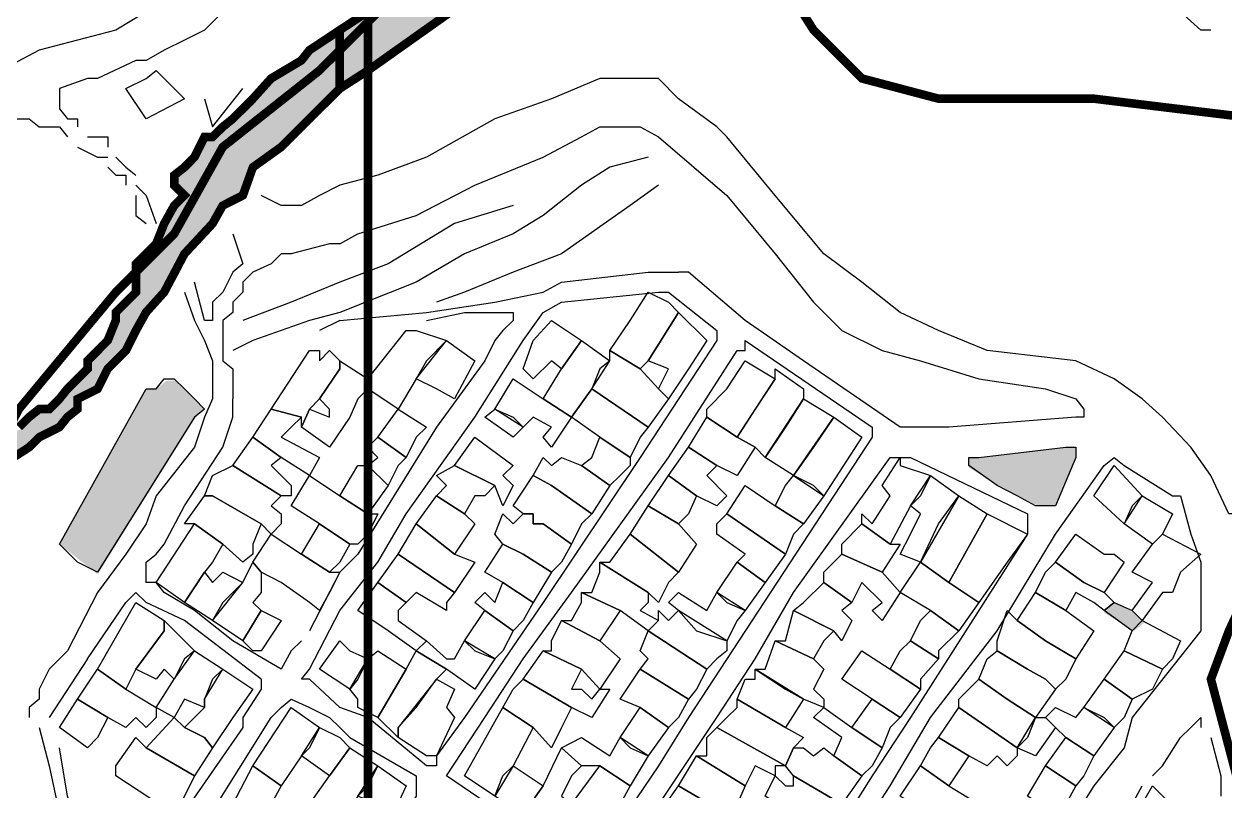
# Model space of a CAD drawing. Header units: millimetres. Extents: x -3588 to 75209, y -3737 to 38254.
# Drawn here: x 18576.6 to 18744.7, y 32741.4 to 32848.8 of the extents above; entities that cross this region are included whole.
import ezdxf

# ---------------------------------------------------------------- set-up
doc = ezdxf.new("R2010")
doc.units = ezdxf.units.MM
doc.layers.add('H', color=250, linetype='Continuous')
doc.layers.add('P', color=253, linetype='Continuous')

msp = doc.modelspace()

# ---------------------------------------------------------------- hatches: boundary and pattern name
at = {"layer": 'H', "linetype": 'Continuous'}
for points in [[(18620.78, 32839.454), (18620.78, 32847.632), (18628.958, 32852.993), (18637.152, 32857.234), (18650.691, 32866.548), (18654.644, 32867.957), (18668.199, 32878.967), (18669.607, 32880.104), (18671.015, 32884.329), (18669.607, 32886.873), (18666.79, 32891.114), (18661.429, 32899.292), (18647.874, 32912.847), (18634.319, 32927.523), (18630.366, 32934.292), (18626.141, 32943.894), (18625.005, 32950.664), (18626.141, 32954.617), (18628.958, 32962.811), (18630.366, 32965.627), (18630.366, 32967.052), (18632.911, 32973.821), (18634.319, 32973.821), (18635.743, 32969.58), (18635.743, 32964.219), (18632.911, 32953.497), (18632.911, 32949.256), (18635.743, 32945.303), (18639.696, 32937.125), (18645.329, 32927.523), (18650.691, 32920.753), (18654.644, 32916.8), (18661.429, 32904.653), (18666.79, 32897.884), (18671.015, 32891.114), (18672.44, 32886.873), (18672.44, 32882.92), (18671.015, 32878.967), (18665.654, 32869.365), (18658.885, 32862.596), (18653.235, 32861.187), (18650.691, 32858.643), (18638.56, 32851.873), (18625.005, 32842.271), (18620.78, 32839.454), (18620.78, 32839.454)], [(18620.78, 32847.632), (18620.78, 32839.454), (18616.827, 32835.501), (18612.586, 32831.548), (18608.633, 32828.716), (18607.225, 32824.779), (18604.68, 32823.354), (18603.272, 32820.538), (18599.047, 32816.585), (18596.502, 32811.224), (18593.67, 32808.391), (18592.261, 32805.574), (18591.141, 32803.03), (18588.308, 32800.213), (18586.9, 32797.668), (18584.355, 32796.26), (18584.355, 32794.852), (18582.947, 32793.443), (18581.539, 32792.019), (18578.722, 32790.899), (18577.586, 32789.491), (18573.345, 32786.658), (18570.816, 32784.129), (18567.984, 32779.888), (18567.984, 32778.48), (18566.575, 32777.344), (18566.575, 32774.527), (18565.167, 32770.574), (18565.167, 32769.166), (18564.031, 32766.333), (18564.031, 32763.805), (18564.031, 32762.38), (18564.031, 32758.155), (18564.031, 32755.611), (18564.031, 32752.794), (18565.167, 32751.37), (18566.575, 32747.417), (18566.575, 32744.6), (18570.816, 32739.239), (18571.936, 32735.286), (18573.345, 32733.878), (18574.769, 32732.469), (18574.769, 32731.045), (18576.177, 32729.925), (18576.177, 32725.684), (18576.177, 32721.731), (18576.177, 32718.914), (18576.177, 32716.37), (18576.177, 32712.145), (18576.177, 32708.192), (18574.769, 32706.767), (18573.345, 32703.951), (18570.816, 32701.406), (18569.392, 32699.998), (18566.575, 32699.998), (18565.167, 32698.589), (18559.806, 32696.045), (18558.397, 32694.637), (18555.853, 32693.228), (18553.02, 32691.82), (18549.067, 32691.82), (18534.12, 32687.867), (18528.742, 32685.034), (18524.517, 32683.626), (18520.565, 32682.506), (18516.612, 32679.673), (18512.371, 32678.265), (18507.009, 32674.312), (18503.056, 32671.495), (18498.832, 32667.542), (18493.47, 32662.181), (18489.517, 32656.532), (18486.685, 32653.987), (18482.732, 32651.17), (18479.915, 32648.626), (18475.962, 32645.793), (18471.721, 32642.977), (18467.768, 32641.856), (18463.543, 32639.024), (18460.999, 32637.615), (18459.59, 32636.207), (18458.182, 32635.071), (18458.182, 32633.662), (18456.774, 32632.254), (18456.774, 32630.846), (18455.637, 32629.421), (18452.821, 32628.301), (18451.397, 32628.301), (18451.397, 32626.893), (18448.868, 32625.469), (18447.444, 32624.06), (18444.627, 32621.532), (18442.082, 32618.699), (18440.674, 32615.882), (18439.266, 32615.882), (18436.449, 32614.746), (18432.496, 32611.929), (18429.663, 32610.521), (18425.711, 32607.976), (18424.302, 32607.976), (18424.302, 32606.568), (18422.894, 32605.144), (18422.894, 32603.735), (18422.894, 32601.207), (18421.758, 32596.966), (18421.758, 32593.013), (18421.758, 32588.772), (18421.758, 32587.652), (18421.758, 32586.243), (18420.349, 32584.819), (18418.941, 32582.002), (18417.533, 32580.882), (18414.988, 32579.458), (18412.171, 32579.458), (18410.747, 32579.458), (18405.386, 32579.458), (18402.569, 32579.458), (18400.025, 32580.882), (18398.616, 32580.882), (18397.208, 32582.002), (18395.8, 32583.411), (18395.8, 32584.819), (18394.663, 32588.772), (18393.255, 32594.421), (18393.255, 32596.966), (18391.847, 32599.783), (18390.422, 32605.144), (18387.894, 32609.097), (18386.469, 32610.521), (18386.469, 32611.929), (18385.061, 32611.929), (18381.108, 32613.338), (18378.292, 32613.338), (18376.883, 32613.338), (18375.475, 32611.929), (18374.339, 32610.521), (18372.93, 32609.097), (18371.522, 32607.976), (18370.098, 32606.568), (18368.689, 32602.327), (18367.569, 32599.783), (18364.736, 32594.421), (18361.92, 32588.772), (18360.783, 32583.411), (18359.375, 32579.458), (18359.375, 32578.05), (18360.783, 32576.641), (18360.783, 32575.233), (18361.92, 32574.097), (18363.328, 32572.688), (18366.145, 32571.28), (18370.098, 32568.447), (18374.339, 32565.919), (18376.883, 32563.086), (18378.292, 32560.557), (18379.7, 32559.133), (18379.7, 32556.316), (18379.7, 32554.908), (18379.7, 32552.364), (18379.7, 32550.955), (18379.7, 32548.123), (18376.883, 32545.594), (18374.339, 32540.233), (18371.522, 32535.992), (18363.328, 32526.678), (18355.15, 32517.075), (18348.365, 32508.897), (18341.595, 32500.704), (18334.825, 32493.934), (18333.689, 32491.389), (18332.281, 32488.573), (18325.495, 32477.834), (18322.679, 32472.473), (18320.134, 32468.248), (18318.726, 32466.824), (18315.909, 32465.703), (18311.956, 32464.295), (18307.715, 32462.871), (18305.171, 32462.871), (18303.762, 32462.871), (18300.946, 32462.871), (18299.809, 32462.871), (18298.401, 32462.871), (18294.176, 32464.295), (18291.631, 32465.703), (18287.39, 32469.656), (18284.846, 32471.065), (18282.029, 32471.065), (18280.621, 32471.065), (18278.076, 32471.065), (18272.715, 32469.656), (18264.521, 32468.248), (18259.16, 32466.824), (18252.39, 32465.703), (18246.741, 32464.295), (18241.38, 32464.295), (18238.835, 32464.295), (18236.019, 32465.703), (18233.202, 32466.824), (18229.249, 32468.248), (18226.416, 32471.065), (18223.872, 32473.609), (18221.055, 32476.426), (18218.51, 32477.834), (18214.285, 32481.787), (18208.924, 32486.028), (18206.092, 32487.148), (18203.547, 32489.981), (18199.322, 32495.342), (18198.186, 32498.159), (18198.186, 32499.583), (18199.322, 32499.583), (18202.139, 32500.704), (18203.547, 32500.704), (18204.971, 32499.583), (18206.092, 32499.583), (18207.5, 32498.159), (18210.333, 32495.342), (18214.285, 32491.389), (18218.51, 32487.148), (18221.055, 32484.62), (18225.296, 32480.379), (18229.249, 32477.834), (18232.066, 32476.426), (18234.61, 32473.609), (18238.835, 32472.473), (18241.38, 32471.065), (18244.196, 32471.065), (18248.149, 32471.065), (18253.527, 32471.065), (18261.704, 32472.473), (18265.945, 32472.473), (18269.898, 32473.609), (18272.715, 32475.018), (18275.26, 32476.426), (18279.485, 32475.018), (18282.029, 32475.018), (18286.27, 32473.609), (18288.799, 32472.473), (18291.631, 32471.065), (18294.176, 32466.824), (18300.946, 32468.248), (18306.595, 32468.248), (18310.548, 32469.656), (18315.909, 32471.065), (18320.134, 32477.834), (18324.087, 32483.196), (18326.92, 32489.981), (18330.873, 32496.751), (18334.825, 32502.112), (18339.05, 32507.473), (18345.82, 32515.667), (18360.783, 32530.631), (18366.145, 32537.4), (18368.689, 32542.761), (18370.098, 32544.17), (18371.522, 32547.002), (18371.522, 32549.547), (18372.93, 32552.364), (18372.93, 32554.908), (18371.522, 32557.725), (18370.098, 32559.133), (18368.689, 32561.678), (18366.145, 32564.494), (18361.92, 32567.327), (18357.967, 32569.872), (18355.15, 32571.28), (18355.15, 32572.688), (18354.014, 32574.097), (18354.014, 32576.641), (18354.014, 32580.882), (18354.014, 32584.819), (18356.559, 32591.605), (18359.375, 32595.558), (18361.92, 32599.783), (18363.328, 32603.735), (18366.145, 32609.097), (18368.689, 32611.929), (18370.098, 32613.338), (18371.522, 32614.746), (18372.93, 32615.882), (18374.339, 32615.882), (18376.883, 32617.291), (18379.7, 32617.291), (18383.653, 32617.291), (18387.894, 32615.882), (18389.014, 32615.882), (18390.422, 32613.338), (18391.847, 32610.521), (18394.663, 32607.976), (18397.208, 32599.783), (18400.025, 32595.558), (18400.025, 32591.605), (18401.433, 32590.196), (18401.433, 32587.652), (18402.569, 32586.243), (18402.569, 32584.819), (18405.386, 32583.411), (18406.794, 32582.002), (18408.218, 32582.002), (18409.339, 32582.002), (18412.171, 32583.411), (18414.988, 32584.819), (18416.124, 32586.243), (18417.533, 32587.652), (18418.941, 32588.772), (18418.941, 32591.605), (18418.941, 32593.013), (18418.941, 32595.558), (18418.941, 32598.374), (18418.941, 32602.327), (18420.349, 32605.144), (18421.758, 32606.568), (18421.758, 32607.976), (18424.302, 32610.521), (18427.119, 32611.929), (18429.663, 32613.338), (18431.072, 32614.746), (18433.904, 32615.882), (18436.449, 32617.291), (18439.266, 32620.107), (18440.674, 32621.532), (18443.219, 32624.06), (18444.627, 32626.893), (18447.444, 32628.301), (18448.868, 32629.421), (18451.397, 32632.254), (18451.397, 32635.071), (18452.821, 32635.071), (18454.229, 32636.207), (18455.637, 32636.207), (18458.182, 32639.024), (18459.59, 32640.432), (18460.999, 32641.856), (18462.407, 32642.977), (18463.543, 32642.977), (18464.952, 32644.385), (18467.768, 32647.218), (18469.193, 32648.626), (18471.721, 32649.746), (18477.098, 32652.579), (18479.915, 32655.395), (18483.868, 32659.348), (18490.638, 32667.542), (18493.47, 32670.071), (18497.423, 32674.312), (18501.648, 32676.856), (18504.193, 32679.673), (18509.842, 32683.626), (18513.795, 32685.034), (18517.748, 32687.867), (18523.381, 32690.396), (18528.742, 32691.82), (18538.073, 32694.637), (18547.659, 32697.181), (18553.02, 32698.589), (18554.444, 32698.589), (18555.853, 32699.998), (18559.806, 32702.83), (18561.214, 32702.83), (18562.622, 32702.83), (18566.575, 32703.951), (18567.984, 32703.951), (18569.392, 32703.951), (18569.392, 32705.359), (18569.392, 32708.192), (18570.816, 32712.145), (18571.936, 32713.553), (18573.345, 32716.37), (18571.936, 32723.155), (18570.816, 32728.516), (18569.392, 32731.045), (18567.984, 32735.286), (18566.575, 32737.831), (18564.031, 32740.647), (18562.622, 32743.48), (18559.806, 32751.37), (18559.806, 32752.794), (18559.806, 32755.611), (18559.806, 32758.155), (18559.806, 32762.38), (18559.806, 32764.925), (18559.806, 32767.742), (18561.214, 32770.574), (18561.214, 32773.119), (18562.622, 32775.935), (18564.031, 32777.344), (18564.031, 32778.48), (18565.167, 32779.888), (18566.575, 32782.705), (18569.392, 32786.658), (18571.936, 32789.491), (18573.345, 32790.899), (18576.177, 32792.019), (18577.586, 32793.443), (18578.722, 32794.852), (18580.13, 32794.852), (18581.539, 32796.26), (18582.947, 32797.668), (18585.492, 32800.213), (18585.492, 32801.621), (18586.9, 32803.03), (18588.308, 32804.454), (18589.717, 32806.983), (18589.717, 32808.391), (18591.141, 32809.815), (18592.261, 32811.224), (18592.261, 32812.344), (18592.261, 32815.177), (18593.67, 32816.585), (18595.094, 32817.993), (18596.502, 32820.538), (18597.91, 32823.354), (18599.047, 32824.779), (18597.91, 32825.899), (18597.91, 32827.307), (18599.047, 32828.716), (18600.455, 32830.14), (18601.863, 32832.669), (18603.272, 32832.669), (18604.68, 32834.093), (18605.816, 32835.501), (18608.633, 32838.318), (18611.466, 32840.862), (18615.419, 32843.679), (18616.827, 32845.103), (18620.78, 32847.632), (18620.78, 32847.632)], [(18586.9, 32771.694), (18581.539, 32775.935), (18593.67, 32797.668), (18595.094, 32797.668), (18596.502, 32798.805), (18597.91, 32798.805), (18599.047, 32797.668), (18600.455, 32796.26), (18601.863, 32794.852), (18600.455, 32793.443), (18586.9, 32771.694), (18586.9, 32771.694)], [(18718.45, 32781.297), (18713.089, 32784.129), (18708.848, 32786.658), (18708.848, 32788.066), (18710.257, 32788.066), (18722.403, 32789.491), (18723.812, 32789.491), (18723.812, 32788.066), (18720.995, 32781.297), (18719.859, 32781.297), (18718.45, 32781.297), (18718.45, 32781.297)], [(18727.765, 32766.333), (18729.173, 32767.742), (18731.99, 32766.333), (18733.414, 32764.925), (18731.99, 32763.805), (18727.765, 32766.333), (18727.765, 32766.333)]]:
    msp.add_hatch(color=256, dxfattribs=at).paths.add_polyline_path(points)

# ---------------------------------------------------------------- linework, layer by layer
at = {"layer": 'P', "const_width": 1.2}
for points in [[(18624.733, 27097.434), (18624.733, 36423.662)], [(18758.812, 32674.312), (18767.006, 32687.867), (18767.006, 32699.998), (18758.812, 32719.202), (18748.089, 32736.694), (18742.728, 32757.019), (18745.257, 32763.805), (18750.906, 32775.935), (18754.859, 32782.705), (18754.859, 32793.716), (18752.042, 32808.391), (18749.498, 32820.826), (18749.498, 32835.501), (18750.906, 32835.501), (18769.822, 32839.726), (18779.425, 32846.512), (18787.33, 32853.281), (18794.1, 32861.475), (18811.88, 32875.014), (18822.619, 32878.967), (18833.613, 32882.92)], [(18505.601, 32677.128), (18512.371, 32683.914), (18516.324, 32687.867), (18531.287, 32692.092), (18542.01, 32694.637), (18554.444, 32698.878), (18563.759, 32704.239), (18567.984, 32713.553), (18566.575, 32727.092), (18563.759, 32748.841), (18563.759, 32767.742), (18566.575, 32777.344), (18575.889, 32794.852), (18589.445, 32811.224), (18597.622, 32819.402), (18604.408, 32831.548), (18617.947, 32842.271), (18627.549, 32851.873), (18639.696, 32860.051), (18651.827, 32864.004)], [(18651.827, 32864.004), (18650.419, 32861.475), (18670.743, 32862.596), (18680.346, 32858.643), (18687.115, 32847.92), (18693.885, 32841.151), (18704.607, 32838.318), (18726.356, 32838.318), (18749.498, 32835.501), (18749.498, 32820.826), (18752.042, 32808.391), (18754.859, 32793.716), (18754.859, 32782.705), (18750.906, 32775.935), (18745.257, 32763.805), (18742.728, 32757.019), (18748.089, 32736.694), (18758.812, 32719.202), (18767.006, 32699.998), (18767.006, 32687.867), (18758.812, 32674.312)], [(18627.549, 32851.873), (18617.947, 32842.271), (18604.408, 32831.548), (18597.622, 32819.402), (18589.445, 32811.224), (18575.889, 32794.852), (18566.575, 32777.344), (18563.759, 32767.742), (18563.759, 32748.841), (18566.575, 32727.092), (18567.984, 32713.553), (18563.759, 32704.239), (18554.444, 32698.878), (18542.01, 32694.637), (18531.287, 32692.092), (18516.324, 32687.867), (18514.915, 32686.443), (18512.371, 32683.914), (18505.601, 32677.128)], [(18620.78, 32839.726), (18620.78, 32847.92), (18628.958, 32853.281)], [(18638.272, 32851.873), (18624.733, 32842.271), (18620.78, 32839.726), (18620.78, 32839.726)], [(18620.78, 32847.92), (18620.78, 32839.726), (18616.539, 32835.501), (18612.586, 32831.548), (18608.633, 32828.716), (18607.225, 32824.779), (18604.408, 32823.354), (18602.984, 32820.826), (18599.047, 32816.585), (18596.214, 32811.224), (18593.67, 32808.391), (18592.261, 32805.862), (18590.853, 32803.03), (18588.308, 32800.501), (18586.9, 32797.668), (18584.083, 32796.26), (18584.083, 32794.852), (18582.659, 32793.716), (18581.539, 32792.307), (18578.722, 32790.899), (18577.298, 32789.491), (18573.345, 32786.946)], [(18575.889, 32792.307), (18577.298, 32793.716), (18578.722, 32794.852), (18580.13, 32794.852), (18581.539, 32796.26), (18582.659, 32797.668), (18585.492, 32800.501), (18585.492, 32801.621), (18586.9, 32803.03), (18588.308, 32804.454), (18589.445, 32807.271), (18589.445, 32808.391), (18590.853, 32809.815), (18592.261, 32811.224), (18592.261, 32812.632), (18592.261, 32815.177), (18593.67, 32816.585), (18595.094, 32817.993), (18596.214, 32820.826), (18597.622, 32823.354), (18599.047, 32824.779), (18597.622, 32826.187), (18597.622, 32827.595), (18599.047, 32828.716), (18600.455, 32830.14), (18601.863, 32832.957), (18602.984, 32832.957), (18604.408, 32834.365), (18605.816, 32835.501), (18608.633, 32838.318), (18611.178, 32841.151), (18615.419, 32843.679), (18616.539, 32845.103), (18620.78, 32847.92), (18620.78, 32847.92)]]:
    msp.add_lwpolyline(points, dxfattribs=at)
at = {"layer": 'P', "color": 254, "const_width": 1.2}
msp.add_lwpolyline([(18787.33, 32853.281), (18779.425, 32846.512), (18769.822, 32839.726), (18750.906, 32835.501), (18749.498, 32835.501), (18726.356, 32838.318), (18704.607, 32838.318), (18693.885, 32841.151), (18687.115, 32847.92), (18680.346, 32858.643)], dxfattribs=at)
at = {"layer": 'P'}
for points in [[(18742.728, 32847.92), (18741.32, 32847.92), (18738.487, 32850.465), (18737.367, 32851.873), (18737.367, 32853.281)], [(18593.67, 32850.465), (18589.445, 32847.92)], [(18604.408, 32850.465), (18601.863, 32847.92), (18599.047, 32846.512)], [(18589.445, 32847.92), (18584.083, 32846.512)], [(18584.083, 32846.512), (18578.722, 32845.103)], [(18599.047, 32846.512), (18596.214, 32845.103)], [(18578.722, 32845.103), (18573.345, 32842.271), (18570.528, 32841.151), (18569.12, 32839.726)], [(18596.214, 32845.103), (18593.67, 32843.679), (18592.261, 32843.679)], [(18592.261, 32843.679), (18586.9, 32841.151)], [(18586.9, 32841.151), (18585.492, 32841.151), (18581.539, 32839.726)], [(18593.67, 32841.151), (18595.094, 32842.271), (18599.047, 32838.318), (18593.67, 32835.501), (18590.853, 32839.726), (18593.67, 32841.151)], [(18673.56, 32834.365), (18668.199, 32838.318), (18665.382, 32841.151), (18661.429, 32841.151), (18657.188, 32841.151), (18650.419, 32838.318), (18642.513, 32835.501), (18632.911, 32830.14), (18626.141, 32827.595)], [(18581.539, 32839.726), (18581.539, 32838.318), (18581.539, 32836.91), (18582.659, 32835.501), (18584.083, 32835.501), (18584.083, 32834.365)], [(18601.863, 32838.318), (18602.984, 32834.365), (18607.225, 32839.726)], [(18573.345, 32835.501), (18574.769, 32835.501), (18577.298, 32835.501), (18578.722, 32834.365), (18581.539, 32834.365), (18582.659, 32832.957)], [(18620.78, 32817.993), (18623.308, 32819.402), (18631.502, 32821.946), (18639.696, 32826.187), (18649.282, 32830.14), (18654.644, 32832.957), (18657.188, 32834.365), (18660.021, 32834.365), (18662.838, 32834.365), (18665.382, 32832.957), (18674.968, 32824.779), (18681.754, 32816.585), (18687.115, 32809.815), (18691.068, 32805.862), (18696.717, 32803.03), (18702.079, 32801.621), (18710.257, 32799.077), (18719.571, 32797.668), (18723.812, 32796.26), (18724.932, 32794.852), (18724.932, 32793.716), (18723.812, 32793.716), (18706.032, 32792.307), (18703.487, 32792.307), (18699.246, 32792.307), (18685.707, 32801.621), (18677.513, 32807.271), (18669.607, 32814.04), (18668.199, 32814.04)], [(18681.754, 32824.779), (18674.968, 32832.957), (18673.56, 32834.365)], [(18585.492, 32832.957), (18588.308, 32832.957), (18588.308, 32831.548)], [(18584.083, 32831.548), (18586.9, 32830.14), (18588.308, 32830.14)], [(18589.445, 32830.14), (18590.853, 32828.716), (18592.261, 32827.595)], [(18663.958, 32830.14), (18658.597, 32828.716), (18654.644, 32826.187), (18649.282, 32821.946), (18645.057, 32819.402), (18638.272, 32816.585), (18631.502, 32812.632), (18620.78, 32808.391)], [(18588.308, 32828.716), (18589.445, 32827.595), (18590.853, 32827.595), (18590.853, 32826.187)], [(18626.141, 32827.595), (18620.78, 32826.187)], [(18592.261, 32826.187), (18593.67, 32824.779), (18595.094, 32820.826)], [(18620.78, 32826.187), (18617.947, 32824.779)], [(18665.382, 32826.187), (18661.429, 32823.354), (18651.827, 32816.585), (18645.057, 32814.04), (18638.272, 32811.224), (18634.319, 32809.815)], [(18592.261, 32824.779), (18592.261, 32821.946), (18593.67, 32820.826)], [(18615.419, 32823.354), (18612.586, 32823.354), (18609.769, 32824.779)], [(18617.947, 32824.779), (18615.419, 32823.354)], [(18750.906, 32781.297), (18749.498, 32780.176), (18746.681, 32780.176), (18745.257, 32780.176), (18742.728, 32785.538), (18739.895, 32789.491), (18735.943, 32793.716), (18733.126, 32796.26), (18729.173, 32799.077), (18723.812, 32801.621), (18711.393, 32803.03), (18704.607, 32805.862), (18699.246, 32808.391), (18693.885, 32812.632), (18688.524, 32816.585), (18681.754, 32824.779)], [(18645.057, 32823.354), (18636.864, 32820.826), (18627.549, 32815.177), (18620.78, 32812.632)], [(18605.816, 32819.402), (18607.225, 32815.177)], [(18619.371, 32817.993), (18613.994, 32816.585)], [(18620.78, 32817.993), (18619.371, 32817.993)], [(18613.994, 32816.585), (18612.586, 32816.585), (18611.178, 32815.177)], [(18605.816, 32814.04), (18604.408, 32811.224)], [(18607.225, 32815.177), (18605.816, 32814.04)], [(18608.633, 32814.04), (18607.225, 32812.632)], [(18611.178, 32815.177), (18608.633, 32814.04)], [(18620.78, 32807.271), (18632.911, 32808.391), (18642.513, 32809.815), (18649.282, 32811.224), (18651.827, 32812.632), (18663.958, 32814.04), (18668.199, 32814.04)], [(18601.863, 32807.271), (18600.455, 32812.632)], [(18607.225, 32812.632), (18607.225, 32811.224)], [(18620.78, 32812.632), (18613.994, 32809.815), (18607.225, 32807.271)], [(18599.047, 32811.224), (18600.455, 32807.271), (18601.863, 32804.454)], [(18604.408, 32811.224), (18602.984, 32809.815)], [(18607.225, 32811.224), (18605.816, 32809.815), (18605.816, 32808.391)], [(18626.141, 32773.391), (18630.094, 32780.176), (18639.696, 32793.716), (18646.466, 32804.454), (18649.282, 32808.391), (18651.827, 32809.815), (18665.382, 32811.224), (18666.79, 32811.224), (18673.56, 32805.862), (18673.56, 32804.454), (18662.838, 32788.066), (18649.282, 32767.742), (18638.272, 32751.658), (18634.319, 32746.297), (18634.319, 32744.888), (18632.911, 32744.888), (18624.733, 32751.658), (18620.78, 32753.066), (18616.539, 32757.019), (18615.419, 32757.019), (18616.539, 32758.427), (18620.78, 32766.621), (18626.141, 32773.391)], [(18661.429, 32807.271), (18663.958, 32811.224), (18666.79, 32809.815), (18668.199, 32808.391), (18663.958, 32801.621), (18662.838, 32800.501), (18658.597, 32803.03), (18661.429, 32807.271)], [(18602.984, 32809.815), (18602.984, 32807.271)], [(18602.984, 32807.271), (18601.863, 32807.271)], [(18605.816, 32808.391), (18604.408, 32807.271), (18604.408, 32805.862)], [(18620.78, 32808.391), (18616.539, 32807.271), (18612.586, 32805.862), (18608.633, 32804.454), (18605.816, 32803.03)], [(18620.78, 32807.271), (18617.947, 32805.862)], [(18632.911, 32807.271), (18638.272, 32808.391), (18639.696, 32808.391), (18645.057, 32808.391), (18645.057, 32807.271), (18643.633, 32805.862), (18642.513, 32804.454), (18641.105, 32801.621), (18634.319, 32792.307), (18623.308, 32774.527), (18620.78, 32771.983)], [(18647.874, 32804.454), (18650.419, 32807.271), (18654.644, 32804.454), (18651.827, 32800.501), (18650.419, 32801.621), (18647.874, 32799.077), (18646.466, 32800.501), (18647.874, 32804.454)], [(18669.607, 32800.501), (18666.79, 32796.26), (18665.382, 32797.668), (18666.79, 32800.501), (18663.958, 32801.621), (18668.199, 32808.391), (18672.152, 32804.454), (18669.607, 32800.501)], [(18604.408, 32805.862), (18604.408, 32804.454)], [(18632.911, 32801.621), (18631.502, 32799.077), (18628.958, 32794.852), (18624.733, 32797.668), (18624.733, 32799.077), (18630.094, 32805.862), (18631.502, 32805.862), (18635.743, 32804.454), (18632.911, 32801.621)], [(18601.863, 32804.454), (18602.984, 32801.621)], [(18604.408, 32804.454), (18604.408, 32803.03)], [(18634.319, 32797.668), (18631.502, 32799.077), (18635.743, 32804.454), (18639.696, 32801.621), (18636.864, 32796.26), (18634.319, 32797.668)], [(18646.466, 32759.852), (18653.235, 32769.166), (18666.79, 32788.066), (18676.393, 32803.03), (18677.513, 32803.03), (18677.513, 32804.454), (18695.293, 32792.307), (18695.293, 32790.899), (18669.607, 32751.658), (18665.382, 32744.888), (18657.188, 32732.741), (18656.068, 32731.333), (18654.644, 32731.333), (18643.633, 32738.103), (18635.743, 32743.48), (18641.105, 32751.658), (18646.466, 32759.852)], [(18657.188, 32800.501), (18656.068, 32797.668), (18653.235, 32793.716), (18649.282, 32796.26), (18651.827, 32800.501), (18654.644, 32804.454), (18658.597, 32801.621), (18657.188, 32800.501)], [(18604.408, 32803.03), (18604.408, 32801.621)], [(18617.947, 32803.03), (18617.947, 32801.621), (18619.371, 32803.03), (18620.78, 32801.621), (18620.78, 32800.501), (18617.947, 32796.26), (18616.539, 32794.852), (18615.419, 32792.307), (18615.419, 32793.716), (18611.178, 32794.852), (18616.539, 32803.03), (18617.947, 32803.03)], [(18662.838, 32800.501), (18665.382, 32797.668), (18666.79, 32796.26), (18663.958, 32792.307), (18656.068, 32797.668), (18658.597, 32801.621), (18658.597, 32803.03), (18662.838, 32800.501)], [(18602.984, 32801.621), (18602.984, 32797.668)], [(18604.408, 32801.621), (18605.816, 32800.501), (18605.816, 32797.668)], [(18623.308, 32796.26), (18622.188, 32793.716), (18619.371, 32789.491), (18615.419, 32792.307), (18616.539, 32794.852), (18619.371, 32793.716), (18619.371, 32794.852), (18617.947, 32796.26), (18620.78, 32800.501), (18620.78, 32801.621), (18624.733, 32799.077), (18624.733, 32797.668), (18623.308, 32796.26)], [(18678.921, 32794.852), (18676.393, 32790.899), (18672.152, 32793.716), (18672.152, 32794.852), (18674.968, 32797.668), (18677.513, 32801.621), (18681.754, 32799.077), (18678.921, 32794.852)], [(18683.162, 32792.307), (18680.346, 32788.066), (18678.921, 32789.491), (18676.393, 32790.899), (18681.754, 32799.077), (18681.754, 32800.501), (18685.707, 32797.668), (18685.707, 32796.26), (18683.162, 32792.307)], [(18584.083, 32773.391), (18581.539, 32775.935), (18593.67, 32797.668), (18595.094, 32797.668), (18596.214, 32799.077), (18597.622, 32799.077), (18599.047, 32797.668), (18600.455, 32796.26), (18601.863, 32794.852), (18600.455, 32793.716), (18586.9, 32771.983), (18584.083, 32773.391)], [(18649.282, 32796.26), (18653.235, 32793.716), (18650.419, 32789.491), (18649.282, 32790.899), (18650.419, 32792.307), (18647.874, 32793.716), (18646.466, 32792.307), (18642.513, 32794.852), (18645.057, 32799.077), (18649.282, 32796.26)], [(18602.984, 32797.668), (18602.984, 32796.26)], [(18605.816, 32797.668), (18605.816, 32796.26)], [(18662.838, 32790.899), (18661.429, 32788.066), (18657.188, 32790.899), (18653.235, 32793.716), (18656.068, 32797.668), (18663.958, 32792.307), (18662.838, 32790.899)], [(18602.984, 32796.26), (18601.863, 32793.716)], [(18605.816, 32793.716), (18605.816, 32796.26)], [(18687.115, 32789.491), (18684.283, 32785.538), (18680.346, 32788.066), (18685.707, 32796.26), (18689.932, 32793.716), (18687.115, 32789.491)], [(18601.863, 32793.716), (18600.455, 32789.491)], [(18604.408, 32789.491), (18605.816, 32793.716)], [(18613.994, 32792.307), (18612.586, 32790.899), (18617.947, 32788.066), (18616.539, 32785.538), (18612.586, 32788.066), (18608.633, 32790.899), (18611.178, 32794.852), (18615.419, 32793.716), (18613.994, 32792.307)], [(18631.502, 32790.899), (18630.094, 32788.066), (18626.141, 32790.899), (18628.958, 32794.852), (18632.911, 32792.307), (18631.502, 32790.899)], [(18645.057, 32793.716), (18646.466, 32792.307), (18645.057, 32790.899), (18641.105, 32793.716), (18642.513, 32794.852), (18645.057, 32793.716)], [(18676.393, 32790.899), (18678.921, 32789.491), (18676.393, 32785.538), (18673.56, 32786.946), (18669.607, 32789.491), (18672.152, 32793.716), (18676.393, 32790.899)], [(18687.115, 32784.129), (18684.283, 32785.538), (18689.932, 32793.716), (18693.885, 32790.899), (18688.524, 32782.705), (18687.115, 32784.129)], [(18611.178, 32786.946), (18613.994, 32784.129), (18613.994, 32782.705), (18612.586, 32782.705), (18605.816, 32786.946), (18608.633, 32790.899), (18612.586, 32788.066), (18611.178, 32786.946)], [(18628.958, 32786.946), (18627.549, 32784.129), (18624.733, 32786.946), (18626.141, 32788.066), (18624.733, 32789.491), (18626.141, 32790.899), (18630.094, 32788.066), (18628.958, 32786.946)], [(18645.057, 32786.946), (18643.633, 32785.538), (18645.057, 32784.129), (18643.633, 32781.297), (18642.513, 32784.129), (18636.864, 32786.946), (18639.696, 32790.899), (18645.057, 32786.946)], [(18661.429, 32786.946), (18660.021, 32785.538), (18658.597, 32784.129), (18654.644, 32786.946), (18656.068, 32788.066), (18657.188, 32790.899), (18661.429, 32788.066), (18661.429, 32786.946)], [(18600.455, 32789.491), (18595.094, 32782.705)], [(18599.047, 32781.297), (18604.408, 32789.491)], [(18672.152, 32785.538), (18674.968, 32782.705), (18673.56, 32781.297), (18670.743, 32782.705), (18666.79, 32785.538), (18669.607, 32789.491), (18673.56, 32786.946), (18672.152, 32785.538)], [(18715.618, 32782.705), (18712.801, 32784.129), (18708.848, 32786.946), (18708.848, 32788.066), (18710.257, 32788.066), (18722.403, 32789.491), (18723.812, 32789.491), (18723.812, 32788.066), (18720.995, 32781.297), (18719.571, 32781.297), (18718.162, 32781.297), (18715.618, 32782.705)], [(18612.586, 32778.752), (18611.178, 32777.344), (18609.769, 32778.752), (18602.984, 32782.705), (18601.863, 32782.705), (18602.984, 32785.538), (18605.816, 32786.946), (18612.586, 32782.705), (18611.178, 32781.297), (18612.586, 32780.176), (18612.586, 32778.752)], [(18624.733, 32786.946), (18627.549, 32784.129), (18624.733, 32780.176), (18620.78, 32782.705), (18623.308, 32786.946), (18624.733, 32786.946)], [(18641.105, 32782.705), (18639.696, 32782.705), (18638.272, 32780.176), (18634.319, 32782.705), (18635.743, 32784.129), (18634.319, 32785.538), (18636.864, 32786.946), (18642.513, 32784.129), (18641.105, 32782.705)], [(18654.644, 32786.946), (18658.597, 32784.129), (18656.068, 32780.176), (18650.419, 32784.129), (18647.874, 32785.538), (18649.282, 32788.066), (18650.419, 32786.946), (18651.827, 32788.066), (18654.644, 32786.946)], [(18678.921, 32759.852), (18684.283, 32769.166), (18697.838, 32788.066), (18699.246, 32788.066), (18700.67, 32788.066), (18717.042, 32780.176), (18717.042, 32778.752), (18717.042, 32777.344), (18700.67, 32751.658), (18695.293, 32743.48), (18688.524, 32732.741), (18687.115, 32731.333), (18677.513, 32717.778), (18676.393, 32717.778), (18660.021, 32728.516), (18658.597, 32729.925), (18660.021, 32731.333), (18673.56, 32751.658), (18678.921, 32759.852)], [(18702.079, 32782.705), (18700.67, 32781.297), (18697.838, 32775.935), (18693.885, 32778.752), (18693.885, 32780.176), (18695.293, 32778.752), (18697.838, 32782.705), (18696.717, 32784.129), (18699.246, 32788.066), (18699.246, 32786.946), (18703.487, 32785.538), (18702.079, 32782.705)], [(18712.801, 32763.805), (18720.995, 32777.344), (18727.765, 32786.946), (18729.173, 32788.066), (18730.581, 32786.946), (18737.367, 32782.705), (18738.487, 32782.705), (18739.895, 32777.344), (18741.32, 32773.391), (18741.32, 32769.166), (18741.32, 32765.213), (18741.32, 32763.805), (18731.718, 32751.658), (18730.581, 32747.417), (18726.356, 32742.056), (18719.571, 32731.333)], [(18731.718, 32781.297), (18730.581, 32778.752), (18726.356, 32782.705), (18729.173, 32786.946), (18733.126, 32782.705), (18731.718, 32781.297)], [(18624.733, 32777.344), (18623.308, 32775.935), (18622.188, 32775.935), (18617.947, 32778.752), (18613.994, 32781.297), (18616.539, 32785.538), (18620.78, 32782.705), (18624.733, 32780.176), (18626.141, 32780.176), (18624.733, 32777.344)], [(18654.644, 32778.752), (18653.235, 32775.935), (18649.282, 32778.752), (18647.874, 32778.752), (18647.874, 32780.176), (18646.466, 32780.176), (18645.057, 32781.297), (18647.874, 32785.538), (18650.419, 32784.129), (18656.068, 32780.176), (18654.644, 32778.752)], [(18669.607, 32780.176), (18668.199, 32778.752), (18663.958, 32781.297), (18666.79, 32785.538), (18670.743, 32782.705), (18669.607, 32780.176)], [(18683.162, 32784.129), (18684.283, 32785.538), (18688.524, 32782.705), (18685.707, 32778.752), (18681.754, 32781.297), (18683.162, 32784.129)], [(18700.67, 32777.344), (18702.079, 32780.176), (18700.67, 32781.297), (18703.487, 32785.538), (18707.44, 32782.705), (18702.079, 32773.391), (18699.246, 32774.527), (18700.67, 32777.344)], [(18684.283, 32777.344), (18683.162, 32774.527), (18674.968, 32780.176), (18677.513, 32784.129), (18681.754, 32781.297), (18685.707, 32778.752), (18684.283, 32777.344)], [(18595.094, 32782.705), (18593.67, 32778.752)], [(18608.633, 32774.527), (18607.225, 32773.391), (18604.408, 32775.935), (18600.455, 32778.752), (18599.047, 32778.752), (18601.863, 32782.705), (18602.984, 32782.705), (18609.769, 32778.752), (18608.633, 32775.935), (18608.633, 32774.527)], [(18638.272, 32780.176), (18639.696, 32778.752), (18636.864, 32774.527), (18631.502, 32778.752), (18634.319, 32782.705), (18638.272, 32780.176)], [(18704.607, 32778.752), (18707.44, 32782.705), (18711.393, 32780.176), (18706.032, 32770.574), (18702.079, 32773.391), (18704.607, 32778.752)], [(18735.943, 32777.344), (18734.534, 32775.935), (18730.581, 32778.752), (18733.126, 32782.705), (18737.367, 32780.176), (18735.943, 32777.344)], [(18596.214, 32775.935), (18599.047, 32781.297)], [(18651.827, 32773.391), (18650.419, 32771.983), (18646.466, 32774.527), (18643.633, 32775.935), (18642.513, 32777.344), (18643.633, 32780.176), (18645.057, 32778.752), (18646.466, 32780.176), (18647.874, 32780.176), (18647.874, 32778.752), (18649.282, 32778.752), (18653.235, 32775.935), (18651.827, 32773.391)], [(18668.199, 32778.752), (18670.743, 32775.935), (18668.199, 32771.983), (18661.429, 32777.344), (18663.958, 32781.297), (18668.199, 32778.752)], [(18673.56, 32778.752), (18674.968, 32780.176), (18683.162, 32774.527), (18680.346, 32770.574), (18676.393, 32773.391), (18677.513, 32774.527), (18673.56, 32777.344), (18673.56, 32778.752)], [(18714.209, 32773.391), (18710.257, 32767.742), (18706.032, 32770.574), (18711.393, 32780.176), (18717.042, 32777.344), (18714.209, 32773.391)], [(18593.67, 32778.752), (18590.853, 32774.527), (18586.9, 32769.166)], [(18602.984, 32773.391), (18601.863, 32771.983), (18599.047, 32767.742), (18595.094, 32770.574), (18600.455, 32778.752), (18604.408, 32775.935), (18602.984, 32773.391)], [(18620.78, 32773.391), (18619.371, 32771.983), (18615.419, 32774.527), (18617.947, 32778.752), (18622.188, 32775.935), (18620.78, 32773.391)], [(18636.864, 32774.527), (18639.696, 32773.391), (18636.864, 32769.166), (18628.958, 32774.527), (18631.502, 32778.752), (18636.864, 32774.527)], [(18697.838, 32775.935), (18699.246, 32775.935), (18696.717, 32771.983), (18691.068, 32774.527), (18691.068, 32775.935), (18693.885, 32778.752), (18697.838, 32775.935)], [(18619.371, 32769.166), (18617.947, 32766.621), (18616.539, 32767.742), (18612.586, 32770.574), (18609.769, 32771.983), (18608.633, 32773.391), (18611.178, 32777.344), (18615.419, 32774.527), (18619.371, 32771.983), (18620.78, 32771.983), (18619.371, 32769.166)], [(18666.79, 32770.574), (18665.382, 32767.742), (18663.958, 32769.166), (18657.188, 32773.391), (18658.597, 32773.391), (18661.429, 32777.344), (18668.199, 32771.983), (18666.79, 32770.574)], [(18729.173, 32774.527), (18730.581, 32773.391), (18727.765, 32769.166), (18724.932, 32770.574), (18720.995, 32773.391), (18723.812, 32777.344), (18727.765, 32774.527), (18729.173, 32774.527)], [(18738.487, 32771.983), (18737.367, 32769.166), (18735.943, 32769.166), (18733.126, 32765.213), (18731.718, 32766.621), (18734.534, 32770.574), (18731.718, 32771.983), (18734.534, 32775.935), (18735.943, 32777.344), (18741.32, 32774.527), (18738.487, 32771.983)], [(18595.094, 32774.527), (18596.214, 32775.935)], [(18643.633, 32770.574), (18641.105, 32771.983), (18643.633, 32775.935), (18646.466, 32774.527), (18650.419, 32771.983), (18647.874, 32767.742), (18643.633, 32770.574)], [(18593.67, 32773.391), (18595.094, 32774.527)], [(18593.67, 32770.574), (18593.67, 32771.983), (18593.67, 32773.391)], [(18609.769, 32769.166), (18608.633, 32767.742), (18609.769, 32766.621), (18607.225, 32762.38), (18602.984, 32765.213), (18607.225, 32770.574), (18608.633, 32773.391), (18609.769, 32771.983), (18609.769, 32769.166)], [(18635.743, 32767.742), (18635.743, 32766.621), (18631.502, 32769.166), (18630.094, 32767.742), (18626.141, 32770.574), (18628.958, 32774.527), (18636.864, 32769.166), (18635.743, 32767.742)], [(18663.958, 32767.742), (18662.838, 32766.621), (18665.382, 32765.213), (18663.958, 32763.805), (18660.021, 32766.621), (18654.644, 32769.166), (18656.068, 32769.166), (18657.188, 32771.983), (18657.188, 32773.391), (18663.958, 32769.166), (18663.958, 32767.742)], [(18680.346, 32770.574), (18677.513, 32766.621), (18673.56, 32769.166), (18676.393, 32773.391), (18680.346, 32770.574)], [(18696.717, 32771.983), (18699.246, 32769.166), (18696.717, 32765.213), (18695.293, 32766.621), (18696.717, 32767.742), (18693.885, 32770.574), (18692.476, 32767.742), (18688.524, 32770.574), (18688.524, 32771.983), (18691.068, 32774.527), (18696.717, 32771.983)], [(18707.44, 32763.805), (18703.487, 32766.621), (18699.246, 32769.166), (18702.079, 32773.391), (18706.032, 32770.574), (18710.257, 32767.742), (18707.44, 32763.805)], [(18719.571, 32771.983), (18720.995, 32773.391), (18724.932, 32770.574), (18727.765, 32769.166), (18729.173, 32767.742), (18727.765, 32766.621), (18726.356, 32767.742), (18723.812, 32769.166), (18722.403, 32766.621), (18718.162, 32769.166), (18719.571, 32771.983)], [(18604.408, 32767.742), (18602.984, 32765.213), (18599.047, 32767.742), (18601.863, 32771.983), (18602.984, 32770.574), (18604.408, 32771.983), (18607.225, 32770.574), (18604.408, 32767.742)], [(18620.78, 32771.983), (18616.539, 32763.805)], [(18595.094, 32770.574), (18593.67, 32770.574)], [(18596.214, 32769.166), (18595.094, 32770.574)], [(18628.958, 32766.621), (18628.958, 32765.213), (18632.911, 32762.38), (18631.502, 32760.972), (18627.549, 32763.805), (18623.308, 32766.621), (18626.141, 32770.574), (18630.094, 32767.742), (18628.958, 32766.621)], [(18646.466, 32765.213), (18645.057, 32763.805), (18641.105, 32766.621), (18639.696, 32767.742), (18641.105, 32769.166), (18642.513, 32767.742), (18643.633, 32770.574), (18647.874, 32767.742), (18646.466, 32765.213)], [(18691.068, 32766.621), (18692.476, 32765.213), (18691.068, 32762.38), (18689.932, 32763.805), (18684.283, 32766.621), (18685.707, 32767.742), (18688.524, 32770.574), (18692.476, 32767.742), (18691.068, 32766.621)], [(18586.9, 32769.166), (18582.659, 32760.972)], [(18590.853, 32767.742), (18592.261, 32769.166)], [(18599.047, 32765.213), (18593.67, 32767.742), (18592.261, 32769.166)], [(18600.455, 32766.621), (18596.214, 32769.166)], [(18651.827, 32765.213), (18653.235, 32765.213), (18654.644, 32767.742), (18654.644, 32769.166), (18660.021, 32766.621), (18657.188, 32762.38), (18651.827, 32765.213)], [(18674.968, 32767.742), (18677.513, 32766.621), (18676.393, 32765.213), (18674.968, 32762.38), (18668.199, 32766.621), (18666.79, 32767.742), (18668.199, 32769.166), (18672.152, 32766.621), (18673.56, 32769.166), (18674.968, 32767.742)], [(18722.403, 32766.621), (18726.356, 32763.805), (18723.812, 32759.852), (18719.571, 32762.38), (18715.618, 32765.213), (18718.162, 32769.166), (18722.403, 32766.621)], [(18585.492, 32759.852), (18590.853, 32767.742)], [(18592.261, 32758.427), (18590.853, 32755.611), (18586.9, 32758.427), (18592.261, 32767.742), (18596.214, 32765.213), (18596.214, 32763.805), (18592.261, 32758.427)], [(18727.765, 32766.621), (18729.173, 32767.742), (18731.718, 32766.621), (18733.126, 32765.213), (18731.718, 32763.805), (18727.765, 32766.621), (18727.765, 32766.621)], [(18599.047, 32759.852), (18597.622, 32757.019), (18596.214, 32758.427), (18595.094, 32757.019), (18592.261, 32758.427), (18596.214, 32763.805), (18596.214, 32765.213), (18600.455, 32760.972), (18599.047, 32759.852)], [(18609.769, 32757.019), (18599.047, 32765.213)], [(18605.816, 32762.38), (18600.455, 32766.621)], [(18608.633, 32760.972), (18607.225, 32762.38), (18609.769, 32766.621), (18612.586, 32765.213), (18609.769, 32760.972), (18608.633, 32760.972)], [(18643.633, 32760.972), (18642.513, 32759.852), (18638.272, 32762.38), (18641.105, 32766.621), (18645.057, 32763.805), (18643.633, 32760.972)], [(18657.188, 32762.38), (18660.021, 32759.852), (18657.188, 32755.611), (18654.644, 32758.427), (18649.282, 32760.972), (18650.419, 32760.972), (18650.419, 32762.38), (18651.827, 32765.213), (18657.188, 32762.38)], [(18670.743, 32763.805), (18674.968, 32762.38), (18674.968, 32760.972), (18673.56, 32759.852), (18672.152, 32758.427), (18663.958, 32763.805), (18665.382, 32765.213), (18665.382, 32766.621), (18666.79, 32765.213), (18668.199, 32766.621), (18670.743, 32763.805)], [(18688.524, 32762.38), (18687.115, 32759.852), (18681.754, 32762.38), (18683.162, 32762.38), (18684.283, 32766.621), (18689.932, 32763.805), (18688.524, 32762.38)], [(18702.079, 32765.213), (18703.487, 32766.621), (18707.44, 32763.805), (18704.607, 32760.972), (18704.607, 32759.852), (18700.67, 32762.38), (18702.079, 32765.213)], [(18722.403, 32757.019), (18720.995, 32755.611), (18719.571, 32757.019), (18717.042, 32758.427), (18712.801, 32760.972), (18712.801, 32762.38), (18714.209, 32766.621), (18715.618, 32765.213), (18719.571, 32762.38), (18723.812, 32759.852), (18722.403, 32757.019)], [(18737.367, 32759.852), (18735.943, 32758.427), (18730.581, 32760.972), (18731.718, 32763.805), (18733.126, 32765.213), (18738.487, 32762.38), (18737.367, 32759.852)], [(18670.743, 32755.611), (18669.607, 32754.202), (18662.838, 32758.427), (18663.958, 32759.852), (18662.838, 32760.972), (18663.958, 32763.805), (18672.152, 32758.427), (18670.743, 32755.611)], [(18689.932, 32729.925), (18697.838, 32742.056), (18703.487, 32751.658), (18712.801, 32763.805)], [(18612.586, 32758.427), (18605.816, 32762.38)], [(18615.419, 32762.38), (18613.994, 32760.972)], [(18623.308, 32757.019), (18622.188, 32755.611), (18617.947, 32758.427), (18620.78, 32762.38), (18622.188, 32760.972), (18624.733, 32759.852), (18623.308, 32757.019)], [(18639.696, 32760.972), (18642.513, 32759.852), (18639.696, 32755.611), (18635.743, 32758.427), (18631.502, 32760.972), (18632.911, 32762.38), (18635.743, 32759.852), (18636.864, 32759.852), (18638.272, 32762.38), (18639.696, 32760.972)], [(18687.115, 32759.852), (18688.524, 32758.427), (18687.115, 32755.611), (18688.524, 32754.202), (18688.524, 32753.066), (18685.707, 32754.202), (18678.921, 32758.427), (18680.346, 32758.427), (18681.754, 32762.38), (18687.115, 32759.852)], [(18699.246, 32760.972), (18700.67, 32762.38), (18704.607, 32759.852), (18702.079, 32757.019), (18702.079, 32755.611), (18697.838, 32758.427), (18699.246, 32760.972)], [(18582.659, 32760.972), (18580.13, 32758.427), (18578.722, 32755.611), (18578.722, 32754.202), (18577.298, 32753.066), (18577.298, 32751.658)], [(18602.984, 32757.019), (18601.863, 32754.202), (18601.863, 32753.066), (18599.047, 32754.202), (18597.622, 32751.658), (18595.094, 32753.066), (18597.622, 32757.019), (18600.455, 32760.972), (18604.408, 32758.427), (18602.984, 32757.019)], [(18613.994, 32760.972), (18612.586, 32758.427)], [(18626.141, 32751.658), (18623.308, 32753.066), (18623.308, 32754.202), (18622.188, 32755.611), (18624.733, 32759.852), (18626.141, 32760.972), (18630.094, 32758.427), (18626.141, 32751.658)], [(18628.958, 32748.841), (18626.141, 32751.658), (18630.094, 32758.427), (18631.502, 32760.972), (18635.743, 32758.427), (18634.319, 32757.019), (18628.958, 32750.249), (18628.958, 32748.841)], [(18654.644, 32755.611), (18656.068, 32754.202), (18657.188, 32755.611), (18658.597, 32755.611), (18656.068, 32751.658), (18653.235, 32753.066), (18646.466, 32757.019), (18649.282, 32760.972), (18654.644, 32758.427), (18653.235, 32755.611), (18654.644, 32755.611)], [(18697.838, 32758.427), (18702.079, 32755.611), (18699.246, 32751.658), (18695.293, 32754.202), (18691.068, 32757.019), (18693.885, 32760.972), (18697.838, 32758.427)], [(18711.393, 32759.852), (18712.801, 32760.972), (18717.042, 32758.427), (18719.571, 32757.019), (18720.995, 32755.611), (18718.162, 32751.658), (18714.209, 32754.202), (18710.257, 32757.019), (18711.393, 32759.852)], [(18734.534, 32755.611), (18731.718, 32754.202), (18727.765, 32757.019), (18730.581, 32760.972), (18735.943, 32758.427), (18734.534, 32755.611)], [(18585.492, 32759.852), (18580.13, 32751.658)], [(18595.094, 32751.658), (18593.67, 32750.249), (18592.261, 32751.658), (18590.853, 32750.249), (18588.308, 32751.658), (18584.083, 32754.202), (18586.9, 32758.427), (18590.853, 32755.611), (18595.094, 32753.066), (18595.094, 32751.658)], [(18605.816, 32751.658), (18602.984, 32747.417), (18601.863, 32748.841), (18599.047, 32750.249), (18601.863, 32753.066), (18601.863, 32754.202), (18604.408, 32758.427), (18608.633, 32755.611), (18605.816, 32751.658)], [(18668.199, 32751.658), (18666.79, 32750.249), (18662.838, 32753.066), (18660.021, 32754.202), (18662.838, 32758.427), (18669.607, 32754.202), (18668.199, 32751.658)], [(18683.162, 32755.611), (18685.707, 32754.202), (18683.162, 32750.249), (18676.393, 32754.202), (18677.513, 32757.019), (18678.921, 32757.019), (18678.921, 32758.427), (18683.162, 32755.611)], [(18609.769, 32757.019), (18609.769, 32755.611), (18607.225, 32751.658)], [(18631.502, 32753.066), (18634.319, 32757.019), (18636.864, 32755.611), (18635.743, 32753.066), (18636.864, 32751.658), (18634.319, 32746.297), (18632.911, 32746.297), (18628.958, 32748.841), (18628.958, 32750.249), (18631.502, 32753.066)], [(18651.827, 32750.249), (18650.419, 32747.417), (18647.874, 32750.249), (18643.633, 32753.066), (18645.057, 32755.611), (18646.466, 32757.019), (18653.235, 32753.066), (18651.827, 32750.249)], [(18717.042, 32748.841), (18715.618, 32747.417), (18707.44, 32753.066), (18707.44, 32754.202), (18710.257, 32757.019), (18714.209, 32754.202), (18718.162, 32751.658), (18717.042, 32748.841)], [(18730.581, 32751.658), (18729.173, 32750.249), (18724.932, 32753.066), (18727.765, 32757.019), (18731.718, 32754.202), (18730.581, 32751.658)], [(18586.9, 32748.841), (18585.492, 32747.417), (18581.539, 32750.249), (18584.083, 32754.202), (18588.308, 32751.658), (18586.9, 32748.841)], [(18612.586, 32753.066), (18613.994, 32754.202), (18616.539, 32753.066)], [(18683.162, 32750.249), (18685.707, 32748.841), (18684.283, 32747.417), (18683.162, 32744.888), (18673.56, 32750.249), (18674.968, 32751.658), (18676.393, 32753.066), (18676.393, 32754.202), (18683.162, 32750.249)], [(18699.246, 32751.658), (18697.838, 32750.249), (18696.717, 32747.417), (18692.476, 32750.249), (18695.293, 32754.202), (18699.246, 32751.658)], [(18597.622, 32751.658), (18599.047, 32750.249), (18601.863, 32748.841), (18602.984, 32747.417), (18600.455, 32743.48), (18593.67, 32747.417), (18597.622, 32751.658)], [(18607.225, 32751.658), (18607.225, 32750.249), (18595.094, 32732.741), (18597.622, 32729.925), (18611.178, 32751.658)], [(18616.539, 32747.417), (18615.419, 32746.297), (18612.586, 32742.056), (18608.633, 32744.888), (18613.994, 32753.066), (18617.947, 32750.249), (18616.539, 32747.417)], [(18612.586, 32753.066), (18611.178, 32751.658)], [(18616.539, 32753.066), (18619.371, 32751.658)], [(18619.371, 32751.658), (18620.78, 32750.249)], [(18642.513, 32740.647), (18638.272, 32743.48), (18643.633, 32753.066), (18647.874, 32750.249), (18645.057, 32744.888), (18642.513, 32740.647)], [(18666.79, 32750.249), (18663.958, 32746.297), (18660.021, 32748.841), (18662.838, 32753.066), (18666.79, 32750.249)], [(18692.476, 32750.249), (18696.717, 32747.417), (18695.293, 32744.888), (18693.885, 32743.48), (18689.932, 32746.297), (18691.068, 32748.841), (18687.115, 32751.658), (18688.524, 32753.066), (18692.476, 32750.249)], [(18715.618, 32746.297), (18714.209, 32744.888), (18712.801, 32746.297), (18711.393, 32744.888), (18708.848, 32746.297), (18704.607, 32748.841), (18707.44, 32753.066), (18715.618, 32747.417), (18715.618, 32746.297)], [(18719.571, 32751.658), (18720.995, 32750.249), (18718.162, 32746.297), (18715.618, 32747.417), (18718.162, 32751.658), (18719.571, 32751.658)], [(18727.765, 32751.658), (18729.173, 32750.249), (18726.356, 32746.297), (18722.403, 32748.841), (18720.995, 32750.249), (18719.571, 32751.658), (18720.995, 32753.066), (18723.812, 32751.658), (18724.932, 32753.066), (18727.765, 32751.658)], [(18735.943, 32744.888), (18738.487, 32748.841), (18739.895, 32750.249), (18741.32, 32751.658), (18741.32, 32750.249)], [(18578.722, 32750.249), (18580.13, 32744.888), (18581.539, 32738.103), (18580.13, 32717.778), (18580.13, 32711.008), (18578.722, 32704.239), (18570.528, 32696.045), (18570.528, 32694.637)], [(18620.78, 32748.841), (18622.188, 32747.417), (18619.371, 32743.48), (18615.419, 32746.297), (18617.947, 32750.249), (18620.78, 32748.841)], [(18620.78, 32750.249), (18622.188, 32748.841)], [(18681.754, 32744.888), (18681.754, 32743.48), (18678.921, 32744.888), (18677.513, 32742.056), (18670.743, 32746.297), (18672.152, 32746.297), (18672.152, 32748.841), (18673.56, 32750.249), (18683.162, 32744.888), (18681.754, 32744.888)], [(18599.047, 32740.647), (18597.622, 32738.103), (18589.445, 32743.48), (18589.445, 32744.888), (18592.261, 32748.841), (18593.67, 32747.417), (18600.455, 32743.48), (18599.047, 32740.647)], [(18622.188, 32748.841), (18631.502, 32743.48)], [(18661.429, 32747.417), (18663.958, 32746.297), (18661.429, 32742.056), (18657.188, 32744.888), (18654.644, 32744.888), (18651.827, 32747.417), (18654.644, 32748.841), (18658.597, 32746.297), (18660.021, 32748.841), (18661.429, 32747.417)], [(18703.487, 32747.417), (18704.607, 32748.841), (18708.848, 32746.297), (18706.032, 32742.056), (18702.079, 32744.888), (18703.487, 32747.417)], [(18724.932, 32743.48), (18723.812, 32742.056), (18719.571, 32744.888), (18722.403, 32748.841), (18726.356, 32746.297), (18724.932, 32743.48)], [(18742.728, 32748.841), (18744.136, 32743.48), (18744.136, 32740.647)], [(18596.214, 32692.092), (18593.67, 32692.092), (18588.308, 32689.275), (18582.659, 32686.443), (18571.936, 32683.914), (18565.167, 32682.506), (18566.575, 32685.322), (18567.984, 32686.443), (18570.528, 32690.684), (18571.936, 32694.637), (18574.769, 32698.878), (18578.722, 32701.406), (18580.13, 32705.647), (18581.539, 32713.553), (18582.659, 32721.731), (18582.659, 32732.741), (18584.083, 32736.694), (18582.659, 32740.647), (18581.539, 32747.417)], [(18624.733, 32742.056), (18623.308, 32740.647), (18620.78, 32736.694), (18616.539, 32739.527), (18619.371, 32743.48), (18622.188, 32747.417), (18626.141, 32744.888), (18624.733, 32742.056)], [(18653.235, 32743.48), (18651.827, 32740.647), (18653.235, 32739.527), (18650.419, 32735.286), (18646.466, 32738.103), (18649.282, 32742.056), (18651.827, 32747.417), (18654.644, 32744.888), (18653.235, 32743.48)], [(18685.707, 32747.417), (18687.115, 32746.297), (18688.524, 32747.417), (18689.932, 32746.297), (18693.885, 32743.48), (18691.068, 32739.527), (18684.283, 32743.48), (18683.162, 32744.888), (18684.283, 32747.417), (18685.707, 32747.417)], [(18611.178, 32739.527), (18609.769, 32736.694), (18605.816, 32739.527), (18608.633, 32744.888), (18612.586, 32742.056), (18611.178, 32739.527)], [(18626.141, 32736.694), (18624.733, 32738.103), (18626.141, 32739.527), (18623.308, 32740.647), (18626.141, 32744.888), (18630.094, 32742.056), (18627.549, 32736.694), (18626.141, 32736.694)], [(18643.633, 32743.48), (18645.057, 32744.888), (18649.282, 32742.056), (18646.466, 32738.103), (18642.513, 32740.647), (18643.633, 32743.48)], [(18661.429, 32742.056), (18660.021, 32739.527), (18657.188, 32735.286), (18654.644, 32732.741), (18654.644, 32733.878), (18653.235, 32733.878), (18651.827, 32735.286), (18650.419, 32735.286), (18653.235, 32739.527), (18657.188, 32744.888), (18661.429, 32742.056)], [(18677.513, 32742.056), (18676.393, 32739.527), (18677.513, 32738.103), (18677.513, 32736.694), (18674.968, 32738.103), (18668.199, 32742.056), (18670.743, 32746.297), (18677.513, 32742.056)], [(18706.032, 32742.056), (18710.257, 32739.527), (18710.257, 32738.103), (18708.848, 32736.694), (18707.44, 32738.103), (18706.032, 32736.694), (18699.246, 32740.647), (18702.079, 32744.888), (18706.032, 32742.056)], [(18722.403, 32739.527), (18720.995, 32738.103), (18717.042, 32740.647), (18719.571, 32744.888), (18723.812, 32742.056), (18722.403, 32739.527)], [(18734.534, 32743.48), (18735.943, 32744.888)], [(18631.502, 32743.48), (18631.502, 32742.056), (18631.502, 32740.647), (18620.78, 32724.564)], [(18683.162, 32742.056), (18684.283, 32742.056), (18684.283, 32743.48), (18691.068, 32739.527), (18688.524, 32735.286), (18680.346, 32740.647), (18681.754, 32743.48), (18683.162, 32742.056)], [(18674.968, 32736.694), (18673.56, 32736.694), (18676.393, 32733.878), (18673.56, 32732.741), (18672.152, 32733.878), (18669.607, 32735.286), (18665.382, 32738.103), (18668.199, 32742.056), (18674.968, 32738.103), (18674.968, 32736.694)], [(18737.367, 32736.694), (18735.943, 32733.878), (18734.534, 32732.741), (18733.126, 32729.925), (18729.173, 32732.741), (18734.534, 32742.056), (18738.487, 32738.103), (18737.367, 32736.694)], [(18729.173, 32735.286), (18731.718, 32739.527), (18733.126, 32742.056)]]:
    msp.add_lwpolyline(points, dxfattribs=at)

doc.saveas('drawing.dxf')
